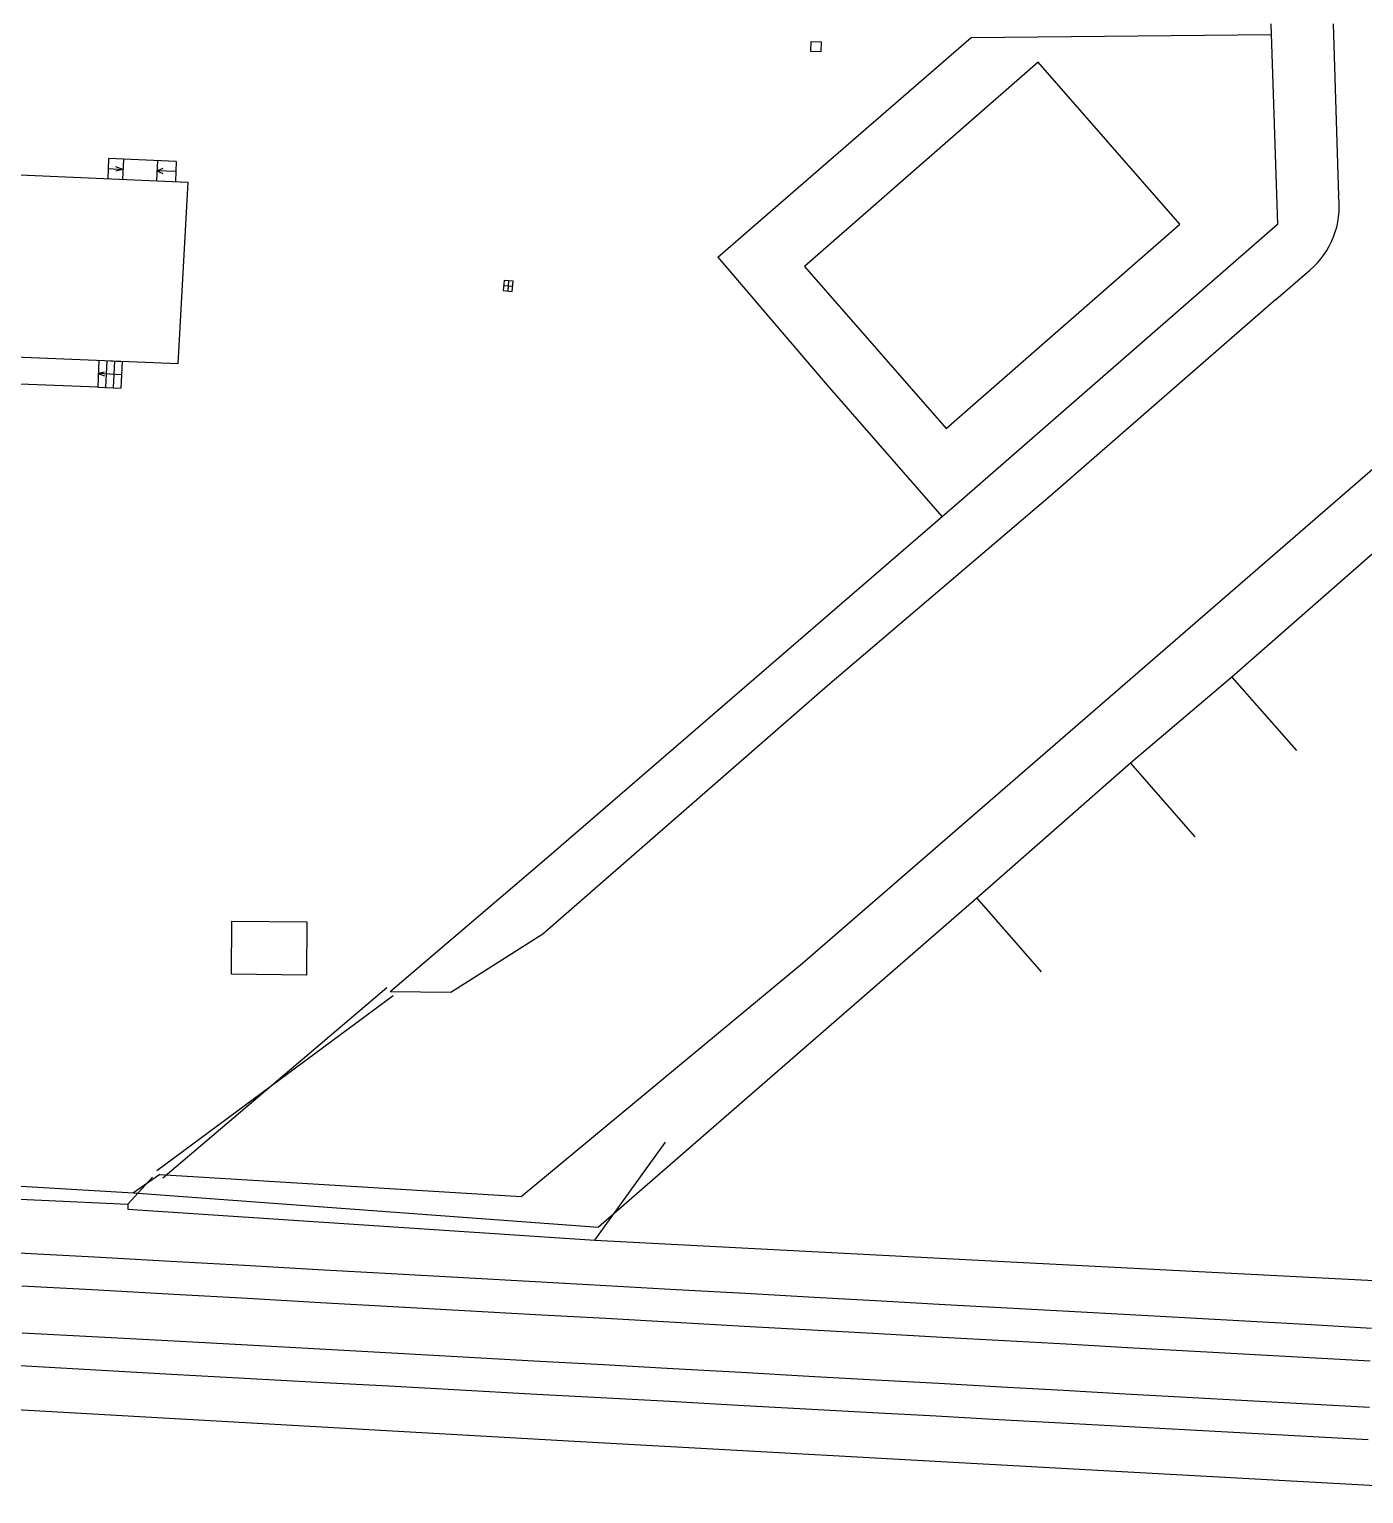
# Model space of a CAD drawing. Header units: metres. Extents: x 320405 to 332543, y 7395686 to 7410003.
# Drawn here: x 327035.3 to 327103.5, y 7397303.4 to 7397378.2 of the extents above; entities that cross this region are included whole.
import ezdxf

# ---------------------------------------------------------------- set-up
doc = ezdxf.new("R2010")
doc.units = ezdxf.units.M
doc.header["$LTSCALE"] = 10
doc.header["$MEASUREMENT"] = 0
doc.linetypes.add('CONTINUO', pattern=[0])
for name, color, linetype in [('Edificações', 30, 'Continuous'), ('T-ALAMBRADO', 30, 'CERCA_ALA'), ('T-ALVENARIA', 45, 'CONTINUO'), ('T-ESCADA', 45, 'CONTINUO'), ('T-GRELHA', 252, 'CONTINUO'), ('T-GUIA', 230, 'Continuous'), ('T-MURO', 30, 'CONTINUO'), ('T-PLATAFORMA', 45, 'CONTINUO'), ('T-PORTAO', 45, 'CONTINUO'), ('T-TRILHO', 20, 'CONTINUO'), ('Vias Primárias', 230, 'Continuous')]:
    doc.layers.add(name, color=color, linetype=linetype)
doc.styles.get("Standard").update_dxf_attribs({"font": 'arial.ttf'})
doc.linetypes.add('CERCA_ALA', pattern='A,0.5,-0.1,["XX",Standard,S=0.1,R=0,X=-0.1,Y=-0.05],0', length=0.6)

# ---------------------------------------------------------------- blocks, each defined once
blk = doc.blocks.new('topografia ÁGUA BRANCA - LAPA_X')
at = {"layer": 'Edificações', "linetype": 'CONTINUO', "flags": 128}
for points in [[(154465.018, 253201.057), (154454.694, 253191.979)], [(154454.694, 253191.979), (154449.519, 253187.564)], [(154449.519, 253187.564), (154441.672, 253180.654)], [(154441.672, 253180.654), (154422.363, 253163.793)]]:
    blk.add_lwpolyline(points, dxfattribs=at)
at = {"layer": 'T-ALAMBRADO', "linetype": 'CONTINUO', "ltscale": 5, "flags": 128}
for points in [[(154371.787, 253166.097), (154398.294, 253164.921)], [(154398.294, 253164.921), (154399.552, 253166.313)]]:
    blk.add_lwpolyline(points, dxfattribs=at)
at = {"layer": 'T-ALVENARIA', "ltscale": 5}
for points in [[(154432.806, 253212.935), (154440.068, 253204.667), (154451.988, 253215.138), (154444.725, 253223.405)], [(154403.565, 253176.694), (154403.589, 253179.404), (154407.422, 253179.37), (154407.398, 253176.66)]]:
    blk.add_lwpolyline(points, close=True, dxfattribs=at)
for points in [[(154401.264, 253217.185), (154400.761, 253207.903), (154376.593, 253208.845), (154361.283, 253209.576), (154348.495, 253209.968), (154331.871, 253210.678), (154311.727, 253211.513), (154312.095, 253220.867), (154336.627, 253219.808), (154349.286, 253219.327)], [(154351.875, 253219.203), (154368.044, 253218.578), (154401.264, 253217.185)]]:
    blk.add_lwpolyline(points, dxfattribs=at)
at = {"layer": 'T-ESCADA', "ltscale": 5}
for points in [[(154397.21, 253218.392), (154397.166, 253217.357)], [(154397.188, 253217.875), (154397.947, 253217.83)], [(154400.669, 253218.243), (154397.21, 253218.392)], [(154397.947, 253217.83), (154397.576, 253217.75)], [(154397.947, 253217.83), (154397.588, 253217.962)], [(154397.969, 253218.36), (154397.926, 253217.325)], [(154399.707, 253218.285), (154399.664, 253217.252)], [(154399.685, 253217.768), (154399.993, 253217.896)], [(154399.685, 253217.768), (154399.98, 253217.629)], [(154400.647, 253217.728), (154399.685, 253217.768)], [(154400.669, 253218.243), (154400.626, 253217.212)], [(154396.736, 253208.076), (154396.673, 253206.702)], [(154396.736, 253208.076), (154397.927, 253208.019)], [(154397.134, 253208.055), (154397.071, 253206.682)], [(154397.53, 253208.037), (154397.468, 253206.664)], [(154397.927, 253208.019), (154397.864, 253206.646)], [(154396.705, 253207.389), (154397.021, 253207.483)], [(154396.705, 253207.389), (154397.021, 253207.28)], [(154397.896, 253207.333), (154396.705, 253207.389)], [(154396.673, 253206.702), (154397.864, 253206.646)]]:
    blk.add_lwpolyline(points, dxfattribs=at)
at = {"layer": 'T-GRELHA', "ltscale": 5}
for points in [[(154433.124, 253224.439), (154433.637, 253224.416), (154433.614, 253223.903), (154433.101, 253223.926)], [(154417.405, 253211.67), (154417.859, 253211.633), (154417.902, 253212.159), (154417.449, 253212.196)]]:
    blk.add_lwpolyline(points, close=True, dxfattribs=at)
for points in [[(154417.427, 253211.933), (154417.88, 253211.896)], [(154417.675, 253212.178), (154417.632, 253211.652)]]:
    blk.add_lwpolyline(points, dxfattribs=at)
at = {"layer": 'T-GUIA', "ltscale": 5, "flags": 128}
for points in [[(154414.794, 253175.785), (154411.677, 253175.814)], [(154290.02, 253170.718), (154299.17, 253170.245), (154323.888, 253168.796), (154343.195, 253167.837), (154357.464, 253167.082), (154375.172, 253166.45), (154391.967, 253165.886), (154398.576, 253165.509)], [(154399.923, 253166.449), (154418.399, 253165.346)]]:
    blk.add_lwpolyline(points, dxfattribs=at)
at = {"layer": 'T-MURO', "flags": 128}
blk.add_lwpolyline([(154456.631, 253225.381), (154456.974, 253215.129)], dxfattribs=at)
at = {"layer": 'T-MURO', "ltscale": 5}
for points in [[(154428.371, 253213.396), (154441.302, 253224.659), (154456.649, 253224.833)], [(154428.371, 253213.396), (154433.975, 253206.865), (154439.868, 253200.146)], [(154422.179, 253163.122), (154425.767, 253168.142)], [(154398.294, 253164.921), (154398.283, 253164.672)], [(154398.283, 253164.672), (154422.179, 253163.122)], [(154422.179, 253163.122), (154443.103, 253162.079)], [(154443.103, 253162.079), (154472.314, 253160.624)], [(154421.157, 253152.835), (154384.485, 253154.842)], [(154446.356, 253151.476), (154421.157, 253152.835)], [(154469.561, 253150.25), (154446.356, 253151.476)]]:
    blk.add_lwpolyline(points, dxfattribs=at)
at = {"layer": 'T-MURO', "linetype": 'CONTINUO', "ltscale": 5, "flags": 128}
for points in [[(154456.974, 253215.129), (154440.865, 253201.01)], [(154440.865, 253201.01), (154419.661, 253182.643)], [(154454.694, 253191.979), (154457.994, 253188.222)], [(154449.519, 253187.564), (154452.818, 253183.808)], [(154419.661, 253182.643), (154411.677, 253175.814)], [(154441.672, 253180.654), (154444.972, 253176.898)], [(154399.923, 253166.449), (154398.576, 253165.509)], [(154398.576, 253165.509), (154422.363, 253163.793)]]:
    blk.add_lwpolyline(points, dxfattribs=at)
at = {"layer": 'T-PLATAFORMA', "ltscale": 5}
blk.add_lwpolyline([(154396.673, 253206.702), (154376.7, 253207.434), (154361.593, 253208.158), (154348.416, 253208.592), (154332.047, 253209.246), (154311.636, 253210.106), (154311.727, 253211.513)], dxfattribs=at)
at = {"layer": 'T-PORTAO', "ltscale": 5, "flags": 128}
for points in [[(154411.521, 253176.009), (154400.079, 253166.253)], [(154399.768, 253166.645), (154411.832, 253175.618)]]:
    blk.add_lwpolyline(points, dxfattribs=at)
at = {"layer": 'T-TRILHO', "ltscale": 5}
for points in [[(154461.733, 253152.983), (154458.6, 253153.15), (154455.47, 253153.317), (154452.336, 253153.483), (154449.192, 253153.65), (154446.032, 253153.818), (154442.848, 253153.987), (154439.636, 253154.157), (154436.388, 253154.329), (154432.97, 253154.51), (154429.511, 253154.693), (154426.013, 253154.878), (154422.477, 253155.065), (154418.904, 253155.254), (154415.296, 253155.445), (154411.655, 253155.638), (154407.98, 253155.833), (154404.274, 253156.03), (154400.539, 253156.228), (154396.676, 253156.436), (154392.792, 253156.645)], [(154461.831, 253157.016), (154458.731, 253157.182), (154455.633, 253157.347), (154452.531, 253157.513), (154449.417, 253157.68), (154446.285, 253157.848), (154443.127, 253158.017), (154439.936, 253158.188), (154436.705, 253158.361), (154433.278, 253158.546), (154429.806, 253158.734), (154426.291, 253158.925), (154422.735, 253159.117), (154419.14, 253159.312), (154415.509, 253159.509), (154411.842, 253159.707), (154408.142, 253159.907), (154404.411, 253160.109), (154400.65, 253160.312), (154396.773, 253160.519), (154392.876, 253160.728)], [(154461.791, 253154.638), (154458.67, 253154.806), (154455.553, 253154.974), (154452.431, 253155.142), (154449.299, 253155.311), (154446.151, 253155.48), (154442.978, 253155.651), (154439.776, 253155.824), (154436.536, 253155.998), (154433.122, 253156.183), (154429.666, 253156.371), (154426.169, 253156.56), (154422.633, 253156.751), (154419.06, 253156.944), (154415.45, 253157.138), (154411.805, 253157.333), (154408.127, 253157.529), (154404.416, 253157.726), (154400.675, 253157.924), (154396.801, 253158.121), (154392.905, 253158.319)], [(154461.894, 253158.692), (154458.808, 253158.857), (154455.723, 253159.023), (154452.633, 253159.189), (154449.53, 253159.355), (154446.406, 253159.522), (154443.254, 253159.691), (154440.066, 253159.862), (154436.835, 253160.035), (154433.383, 253160.222), (154429.883, 253160.411), (154426.338, 253160.603), (154422.75, 253160.797), (154419.122, 253160.993), (154415.457, 253161.191), (154411.758, 253161.391), (154408.027, 253161.592), (154404.267, 253161.795), (154400.481, 253161.999), (154396.598, 253162.206), (154392.699, 253162.413)]]:
    blk.add_lwpolyline(points, dxfattribs=at)
at = {"layer": 'Vias Primárias', "ltscale": 5, "flags": 128}
for points in [[(154459.813, 253225.381), (154460.102, 253216.575)], [(154456.905, 253211.283), (154458.643, 253212.792)], [(154456.905, 253211.283), (154445.38, 253201.212)], [(154432.77, 253177.319), (154471.32, 253210.85)], [(154445.38, 253201.212), (154434.022, 253191.488)], [(154434.022, 253191.488), (154419.486, 253178.766)], [(154419.486, 253178.766), (154414.794, 253175.785)], [(154418.399, 253165.346), (154432.77, 253177.319)]]:
    blk.add_lwpolyline(points, dxfattribs=at)
at = {"layer": 'Vias Primárias', "ltscale": 5}
blk.add_arc((154455.877, 253216.031), 4.26, 310.50018, 7.33327, dxfattribs=at)

msp = doc.modelspace()

# ---------------------------------------------------------------- block references
at = {"rotation": 359.8966389496373}
msp.add_blockref('topografia ÁGUA BRANCA - LAPA_X', (172185.591, 7144432.179), dxfattribs=at)

doc.saveas('drawing.dxf')
